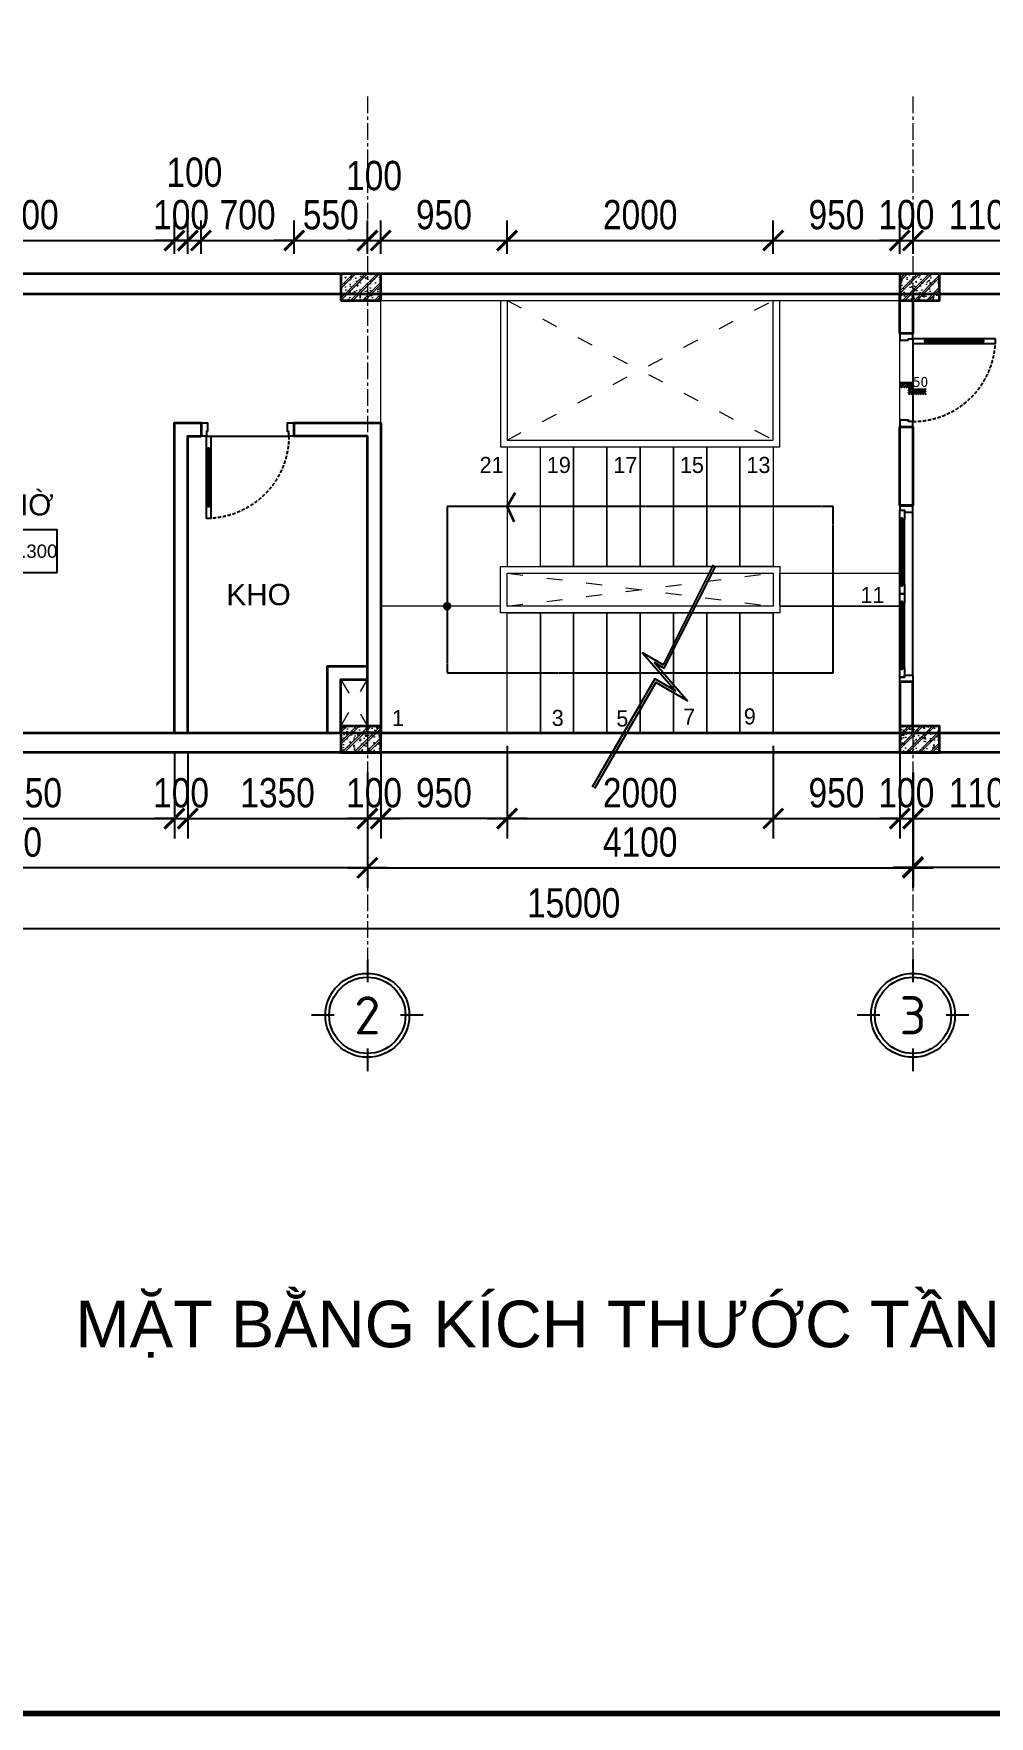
# Model space of a CAD drawing. Header units: inches. Extents: x 236662 to 497023, y -248575 to 81795.
# Drawn here: x 330404 to 337586, y -52909 to -40259 of the extents above; entities that cross this region are included whole.
import ezdxf
from ezdxf.enums import TextEntityAlignment as Align

# ---------------------------------------------------------------- set-up
doc = ezdxf.new("R2010")
doc.units = ezdxf.units.IN
doc.header["$LTSCALE"] = 10
doc.header["$MEASUREMENT"] = 0
for name, pattern in [('ACAD_ISO03W100', [30, 12, -18]), ('CENTER', [2, 1.25, -0.25, 0.25, -0.25]), ('DASHED2', [0.375, 0.25, -0.125]), ('HIDDEN', [0.375, 0.25, -0.125])]:
    doc.linetypes.add(name, pattern=pattern)
for name, color, linetype in [('01. HP_TEXT', 9, 'Continuous'), ('04. HP_CUA', 153, 'Continuous'), ('07. HP_KY HIEU', 43, 'Continuous'), ('07. HP_KY HIEU @ 1', 43, 'Continuous'), ('08. HP_DIM', 118, 'Continuous'), ('TEXT', 2, 'Continuous')]:
    doc.layers.add(name, color=color, linetype=linetype)
for name, color, linetype, lineweight in [('02. HP_BE TONG', 1, 'Continuous', 35), ('03. HP_TUONG', 2, 'Continuous', 35), ('05. HP_TRUC', 251, 'CENTER', 5), ('06. HP_THAY 1', 134, 'Continuous', 15), ('06. HP_THAY 2', 147, 'Continuous', 13), ('09_HP_HATCH', 8, 'Continuous', 5), ('14. HP_OPENING', 250, 'ACAD_ISO03W100', 5), ('GHICHU', 7, 'Continuous', 9), ('N KHUAT', 8, 'Continuous', 5)]:
    doc.layers.add(name, color=color, linetype=linetype, lineweight=lineweight)
doc.styles.add('AVO', font='VAVOB.TTF')
doc.styles.add('BAOANNOTE', font='arial.ttf', dxfattribs={"width": 0.8})
doc.styles.add('ISOCP50', font='isocpeur.ttf')
doc.styles.get("Standard").update_dxf_attribs({"font": 'arial.ttf'})
doc.styles.add('Tahoma', font='tahoma.ttf')
doc.styles.add('TEXT (none)', font='arial.ttf')
doc.styles.add('text2', font='VHELVCN.TTF')
doc.dimstyles.new('AL-100', dxfattribs={"dimtxt": 220, "dimasz": 150, "dimexe": 150, "dimexo": 150, "dimgap": 80, "dimtad": 1, "dimdec": 0, "dimzin": 9, "dimtxsty": 'text2', "dimblk": 'ARCHTICK', "dimcen": 1, "dimdle": 150, "dimclrd": 256, "dimclre": 256, "dimclrt": 7, "dimadec": 0, "dimazin": 0, "dimtfac": 1, "dimtdec": 0, "dimtix": 1, "dimtmove": 2, "dimatfit": 3, "dimldrblk": 'ARCHTICK', "dimfxl": 1, "dimtolj": 1, "dimtzin": 0, "dimlwd": -1, "dimlwe": -1, "dimarcsym": 0})

# ---------------------------------------------------------------- blocks, each defined once
blk = doc.blocks.new('_ArchTick')
at = {"color": 0, "linetype": 'ByBlock', "const_width": 0.15}
blk.add_lwpolyline([(-0.5, -0.5), (0.5, 0.5)], dxfattribs=at)
blk = doc.blocks.new('*D947')
at = {"layer": '08. HP_DIM', "transparency": 16777216}
for p, q in [((337012, -45814), (337012, -46674)), ((342462, -45814), (342462, -46674)), ((336862, -46524), (342612, -46524))]:
    blk.add_line(p, q, dxfattribs=at)
at = {"layer": 'Defpoints', "color": 0, "transparency": 16777216}
for p in [(337012, -45664), (342462, -45664), (342462, -46524)]:
    blk.add_point(p, dxfattribs=at)
at = {"layer": '08. HP_DIM', "transparency": 16777216, "xscale": 150, "yscale": 150, "zscale": 150, "rotation": 180}
blk.add_blockref('_ArchTick', (337012, -46524), dxfattribs=at)
at = {"layer": '08. HP_DIM', "transparency": 16777216, "xscale": 150, "yscale": 150, "zscale": 150}
blk.add_blockref('_ArchTick', (342462, -46524), dxfattribs=at)
at = {"layer": '08. HP_DIM', "color": 7, "transparency": 16777216, "insert": (339737, -46332), "char_height": 220, "attachment_point": 5, "style": 'text2'}
blk.add_mtext('\\A1;5450', dxfattribs=at)
blk = doc.blocks.new('*D949')
at = {"layer": '08. HP_DIM', "transparency": 16777216}
for p, q in [((327462, -45814), (327462, -47137)), ((342462, -45814), (342462, -47137)), ((327312, -46987), (342612, -46987))]:
    blk.add_line(p, q, dxfattribs=at)
at = {"layer": 'Defpoints', "color": 0, "transparency": 16777216}
for p in [(327462, -45664), (342462, -45664), (342462, -46987)]:
    blk.add_point(p, dxfattribs=at)
at = {"layer": '08. HP_DIM', "transparency": 16777216, "xscale": 150, "yscale": 150, "zscale": 150, "rotation": 180}
blk.add_blockref('_ArchTick', (327462, -46987), dxfattribs=at)
at = {"layer": '08. HP_DIM', "transparency": 16777216, "xscale": 150, "yscale": 150, "zscale": 150}
blk.add_blockref('_ArchTick', (342462, -46987), dxfattribs=at)
at = {"layer": '08. HP_DIM', "color": 7, "transparency": 16777216, "insert": (334462, -46795), "char_height": 220, "attachment_point": 5, "style": 'text2'}
blk.add_mtext('\\A1;15000', dxfattribs=at)
blk = doc.blocks.new('*D953')
at = {"layer": '08. HP_DIM', "transparency": 16777216}
for p, q in [((329212, -45664), (329212, -46310)), ((331462, -45664), (331462, -46310)), ((329062, -46160), (331612, -46160))]:
    blk.add_line(p, q, dxfattribs=at)
at = {"layer": 'Defpoints', "color": 0, "transparency": 16777216}
for p in [(329212, -45514), (331462, -45514), (331462, -46160)]:
    blk.add_point(p, dxfattribs=at)
at = {"layer": '08. HP_DIM', "transparency": 16777216, "xscale": 150, "yscale": 150, "zscale": 150, "rotation": 180}
blk.add_blockref('_ArchTick', (329212, -46160), dxfattribs=at)
at = {"layer": '08. HP_DIM', "transparency": 16777216, "xscale": 150, "yscale": 150, "zscale": 150}
blk.add_blockref('_ArchTick', (331462, -46160), dxfattribs=at)
at = {"layer": '08. HP_DIM', "color": 7, "transparency": 16777216, "insert": (330337, -45967), "char_height": 220, "attachment_point": 5, "style": 'text2'}
blk.add_mtext('\\A1;2250', dxfattribs=at)
blk = doc.blocks.new('*D954')
at = {"layer": '08. HP_DIM', "transparency": 16777216}
for p, q in [((331562, -45664), (331562, -46310)), ((332912, -45814), (332912, -46310)), ((331412, -46160), (333062, -46160))]:
    blk.add_line(p, q, dxfattribs=at)
at = {"layer": 'Defpoints', "color": 0, "transparency": 16777216}
for p in [(331562, -45514), (332912, -45664), (332912, -46160)]:
    blk.add_point(p, dxfattribs=at)
at = {"layer": '08. HP_DIM', "transparency": 16777216, "xscale": 150, "yscale": 150, "zscale": 150, "rotation": 180}
blk.add_blockref('_ArchTick', (331562, -46160), dxfattribs=at)
at = {"layer": '08. HP_DIM', "transparency": 16777216, "xscale": 150, "yscale": 150, "zscale": 150}
blk.add_blockref('_ArchTick', (332912, -46160), dxfattribs=at)
at = {"layer": '08. HP_DIM', "color": 7, "transparency": 16777216, "insert": (332237, -45967), "char_height": 220, "attachment_point": 5, "style": 'text2'}
blk.add_mtext('\\A1;1350', dxfattribs=at)
blk = doc.blocks.new('*D955')
at = {"layer": '08. HP_DIM', "transparency": 16777216}
for p, q in [((332912, -45814), (332912, -46310)), ((333012, -45814), (333012, -46310)), ((332912, -46160), (332762, -46160)), ((332912, -46160), (333012, -46160)), ((333012, -46160), (333162, -46160))]:
    blk.add_line(p, q, dxfattribs=at)
at = {"layer": 'Defpoints', "color": 0, "transparency": 16777216}
for p in [(332912, -45664), (333012, -45664), (333012, -46160)]:
    blk.add_point(p, dxfattribs=at)
at = {"layer": '08. HP_DIM', "transparency": 16777216, "xscale": 150, "yscale": 150, "zscale": 150}
blk.add_blockref('_ArchTick', (332912, -46160), dxfattribs=at)
at = {"layer": '08. HP_DIM', "transparency": 16777216, "xscale": 150, "yscale": 150, "zscale": 150, "rotation": 180}
blk.add_blockref('_ArchTick', (333012, -46160), dxfattribs=at)
at = {"layer": '08. HP_DIM', "color": 7, "transparency": 16777216, "insert": (332962, -45967), "char_height": 220, "attachment_point": 5, "style": 'text2'}
blk.add_mtext('\\A1;100', dxfattribs=at)
blk = doc.blocks.new('*D956')
at = {"layer": '08. HP_DIM', "transparency": 16777216}
for p, q in [((338112, -45664), (338112, -46310)), ((337012, -45814), (337012, -46310)), ((336862, -46160), (338262, -46160))]:
    blk.add_line(p, q, dxfattribs=at)
at = {"layer": 'Defpoints', "color": 0, "transparency": 16777216}
for p in [(338112, -45514), (337012, -45664), (338112, -46160)]:
    blk.add_point(p, dxfattribs=at)
at = {"layer": '08. HP_DIM', "transparency": 16777216, "xscale": 150, "yscale": 150, "zscale": 150, "rotation": 180}
blk.add_blockref('_ArchTick', (337012, -46160), dxfattribs=at)
at = {"layer": '08. HP_DIM', "transparency": 16777216, "xscale": 150, "yscale": 150, "zscale": 150}
blk.add_blockref('_ArchTick', (338112, -46160), dxfattribs=at)
at = {"layer": '08. HP_DIM', "color": 7, "transparency": 16777216, "insert": (337562, -45967), "char_height": 220, "attachment_point": 5, "style": 'text2'}
blk.add_mtext('\\A1;1100', dxfattribs=at)
blk = doc.blocks.new('grid test1')
at = {"ltscale": 20}
for p, q in [((0, 440), (0, 260)), ((-260, 0), (-440, 0)), ((440, 0), (260, 0)), ((0, -260), (0, -440))]:
    blk.add_line(p, q, dxfattribs=at)
at = {"color": 251, "ltscale": 20, "true_color": 0x636466}
for radius in [330, 300]:
    blk.add_circle((0, 0), radius, dxfattribs=at)
at = {"layer": '01. HP_TEXT', "color": 2, "ltscale": 20, "true_color": 0xf1eb1f, "style": 'ISOCP50'}
blk.add_attdef('GRID', text='', height=300, dxfattribs=at).set_placement((-37, 0), align=Align.MIDDLE_CENTER)
blk = doc.blocks.new('zcsadsdasd3')
at = {"layer": '05. HP_TRUC', "ltscale": 10}
for p, q in [((-9550, 4933), (-9550, -1554)), ((-5450, 4933), (-5450, -1554)), ((-15930, 3600), (1239, 3600)), ((-15930, 0), (1239, 0))]:
    blk.add_line(p, q, dxfattribs=at)
at = {"layer": '07. HP_KY HIEU @ 1', "ltscale": 20}
ref = blk.add_blockref('grid test1', (-9550, -1975), dxfattribs=dict(at, xscale=0.9555000001564621, yscale=0.9555000001564621, zscale=0.9555000001564621))
ref.add_attrib('GRID', '2', dxfattribs={"layer": 'TEXT', "ltscale": 20, "height": 287, "style": 'ISOCP50'}).set_placement((-9550, -1975), align=Align.MIDDLE_CENTER)
ref = blk.add_blockref('grid test1', (-5450, -1975), dxfattribs=dict(at, xscale=0.9555000001564621, yscale=0.9555000001564621, zscale=0.9555000001564621))
ref.add_attrib('GRID', '3', dxfattribs={"layer": 'TEXT', "ltscale": 20, "height": 287, "style": 'ISOCP50'}).set_placement((-5450, -1975), align=Align.MIDDLE_CENTER)
blk = doc.blocks.new('*D959')
at = {"layer": '08. HP_DIM', "transparency": 16777216}
for p, q in [((333962, -45614), (333962, -46310)), ((335962, -45614), (335962, -46310)), ((333812, -46160), (336112, -46160))]:
    blk.add_line(p, q, dxfattribs=at)
at = {"layer": 'Defpoints', "color": 0, "transparency": 16777216}
for p in [(333962, -45464), (335962, -45464), (335962, -46160)]:
    blk.add_point(p, dxfattribs=at)
at = {"layer": '08. HP_DIM', "transparency": 16777216, "xscale": 150, "yscale": 150, "zscale": 150, "rotation": 180}
blk.add_blockref('_ArchTick', (333962, -46160), dxfattribs=at)
at = {"layer": '08. HP_DIM', "transparency": 16777216, "xscale": 150, "yscale": 150, "zscale": 150}
blk.add_blockref('_ArchTick', (335962, -46160), dxfattribs=at)
at = {"layer": '08. HP_DIM', "color": 7, "transparency": 16777216, "insert": (334962, -45967), "char_height": 220, "attachment_point": 5, "style": 'text2'}
blk.add_mtext('\\A1;2000', dxfattribs=at)
blk = doc.blocks.new('*D960')
at = {"layer": '08. HP_DIM', "transparency": 16777216}
for p, q in [((336912, -45814), (336912, -46310)), ((337012, -45814), (337012, -46310)), ((336912, -46160), (336762, -46160)), ((336912, -46160), (337012, -46160)), ((337012, -46160), (337162, -46160))]:
    blk.add_line(p, q, dxfattribs=at)
at = {"layer": 'Defpoints', "color": 0, "transparency": 16777216}
for p in [(336912, -45664), (337012, -45664), (337012, -46160)]:
    blk.add_point(p, dxfattribs=at)
at = {"layer": '08. HP_DIM', "transparency": 16777216, "xscale": 150, "yscale": 150, "zscale": 150}
blk.add_blockref('_ArchTick', (336912, -46160), dxfattribs=at)
at = {"layer": '08. HP_DIM', "transparency": 16777216, "xscale": 150, "yscale": 150, "zscale": 150, "rotation": 180}
blk.add_blockref('_ArchTick', (337012, -46160), dxfattribs=at)
at = {"layer": '08. HP_DIM', "color": 7, "transparency": 16777216, "insert": (336962, -45967), "char_height": 220, "attachment_point": 5, "style": 'text2'}
blk.add_mtext('\\A1;100', dxfattribs=at)
blk = doc.blocks.new('KHUNG TEN A-3')
at = {"layer": '02. HP_BE TONG', "color": 1, "const_width": 0.5}
blk.add_lwpolyline([(15, 5), (415, 5), (415, 292), (15, 292)], close=True, dxfattribs=at)
blk = doc.blocks.new('*D902')
at = {"layer": '08. HP_DIM', "transparency": 16777216}
for p, q in [((333012, -45614), (333012, -46310)), ((333962, -45614), (333962, -46310)), ((334112, -46160), (332862, -46160))]:
    blk.add_line(p, q, dxfattribs=at)
at = {"layer": 'Defpoints', "color": 0, "transparency": 16777216}
for p in [(333012, -45464), (333962, -45464), (333012, -46160)]:
    blk.add_point(p, dxfattribs=at)
at = {"layer": '08. HP_DIM', "transparency": 16777216, "xscale": 150, "yscale": 150, "zscale": 150, "rotation": 180}
blk.add_blockref('_ArchTick', (333012, -46160), dxfattribs=at)
at = {"layer": '08. HP_DIM', "transparency": 16777216, "xscale": 150, "yscale": 150, "zscale": 150}
blk.add_blockref('_ArchTick', (333962, -46160), dxfattribs=at)
at = {"layer": '08. HP_DIM', "color": 7, "transparency": 16777216, "insert": (333487, -45967), "char_height": 220, "attachment_point": 5, "style": 'text2'}
blk.add_mtext('\\A1;950', dxfattribs=at)
blk = doc.blocks.new('*D903')
at = {"layer": '08. HP_DIM', "transparency": 16777216}
for p, q in [((335962, -45614), (335962, -46310)), ((336912, -45639), (336912, -46310)), ((335812, -46160), (337062, -46160))]:
    blk.add_line(p, q, dxfattribs=at)
at = {"layer": 'Defpoints', "color": 0, "transparency": 16777216}
for p in [(335962, -45464), (336912, -45489), (336912, -46160)]:
    blk.add_point(p, dxfattribs=at)
at = {"layer": '08. HP_DIM', "transparency": 16777216, "xscale": 150, "yscale": 150, "zscale": 150, "rotation": 180}
blk.add_blockref('_ArchTick', (335962, -46160), dxfattribs=at)
at = {"layer": '08. HP_DIM', "transparency": 16777216, "xscale": 150, "yscale": 150, "zscale": 150}
blk.add_blockref('_ArchTick', (336912, -46160), dxfattribs=at)
at = {"layer": '08. HP_DIM', "color": 7, "transparency": 16777216, "insert": (336437, -45967), "char_height": 220, "attachment_point": 5, "style": 'text2'}
blk.add_mtext('\\A1;950', dxfattribs=at)
blk = doc.blocks.new('Level mark - Plan 2')
blk.add_lwpolyline([(12.53, 0.4), (12.53, 3.6), (4.64, 3.6), (4.64, 0.4)], close=True)
at = {"style": 'BAOANNOTE', "flags": 8}
blk.add_attdef('FL%%P0.000', text='', height=2, dxfattribs=at).set_placement((9, 2), align=Align.MIDDLE_CENTER)
blk = doc.blocks.new('*D1331')
at = {"layer": '08. HP_DIM', "transparency": 16777216}
for p, q in [((-9550, -3750), (-9550, -4616)), ((-5450, -3750), (-5450, -4616)), ((-9700, -4466), (-5300, -4466))]:
    blk.add_line(p, q, dxfattribs=at)
at = {"layer": 'Defpoints', "color": 0, "transparency": 16777216}
for p in [(-9550, -3600), (-5450, -3600), (-5450, -4466)]:
    blk.add_point(p, dxfattribs=at)
at = {"layer": '08. HP_DIM', "transparency": 16777216, "xscale": 150, "yscale": 150, "zscale": 150, "rotation": 180}
blk.add_blockref('_ArchTick', (-9550, -4466), dxfattribs=at)
at = {"layer": '08. HP_DIM', "transparency": 16777216, "xscale": 150, "yscale": 150, "zscale": 150}
blk.add_blockref('_ArchTick', (-5450, -4466), dxfattribs=at)
at = {"layer": '08. HP_DIM', "color": 7, "transparency": 16777216, "insert": (-7500, -4274), "char_height": 220, "attachment_point": 5, "style": 'text2'}
blk.add_mtext('\\A1;4100', dxfattribs=at)
blk = doc.blocks.new('*D1332')
at = {"layer": '08. HP_DIM', "transparency": 16777216}
for p, q in [((-5450, -3750), (-5450, -4610)), ((0, -3750), (0, -4610)), ((-5600, -4460), (150, -4460))]:
    blk.add_line(p, q, dxfattribs=at)
at = {"layer": 'Defpoints', "color": 0, "transparency": 16777216}
for p in [(-5450, -3600), (0, -3600), (0, -4460)]:
    blk.add_point(p, dxfattribs=at)
at = {"layer": '08. HP_DIM', "transparency": 16777216, "xscale": 150, "yscale": 150, "zscale": 150, "rotation": 180}
blk.add_blockref('_ArchTick', (-5450, -4460), dxfattribs=at)
at = {"layer": '08. HP_DIM', "transparency": 16777216, "xscale": 150, "yscale": 150, "zscale": 150}
blk.add_blockref('_ArchTick', (0, -4460), dxfattribs=at)
at = {"layer": '08. HP_DIM', "color": 7, "transparency": 16777216, "insert": (-2725, -4268), "char_height": 220, "attachment_point": 5, "style": 'text2'}
blk.add_mtext('\\A1;5450', dxfattribs=at)
blk = doc.blocks.new('*D1333')
at = {"layer": '08. HP_DIM', "transparency": 16777216}
for p, q in [((-15000, -3750), (-15000, -5073)), ((0, -3750), (0, -5073)), ((-15150, -4923), (150, -4923))]:
    blk.add_line(p, q, dxfattribs=at)
at = {"layer": 'Defpoints', "color": 0, "transparency": 16777216}
for p in [(-15000, -3600), (0, -3600), (0, -4923)]:
    blk.add_point(p, dxfattribs=at)
at = {"layer": '08. HP_DIM', "transparency": 16777216, "xscale": 150, "yscale": 150, "zscale": 150, "rotation": 180}
blk.add_blockref('_ArchTick', (-15000, -4923), dxfattribs=at)
at = {"layer": '08. HP_DIM', "transparency": 16777216, "xscale": 150, "yscale": 150, "zscale": 150}
blk.add_blockref('_ArchTick', (0, -4923), dxfattribs=at)
at = {"layer": '08. HP_DIM', "color": 7, "transparency": 16777216, "insert": (-8000, -4731), "char_height": 220, "attachment_point": 5, "style": 'text2'}
blk.add_mtext('\\A1;15000', dxfattribs=at)
blk = doc.blocks.new('*D1334')
at = {"layer": '08. HP_DIM', "transparency": 16777216}
for p, q in [((-15000, -3750), (-15000, -4616)), ((-9550, -3750), (-9550, -4616)), ((-9400, -4466), (-15150, -4466))]:
    blk.add_line(p, q, dxfattribs=at)
at = {"layer": 'Defpoints', "color": 0, "transparency": 16777216}
for p in [(-15000, -3600), (-9550, -3600), (-15000, -4466)]:
    blk.add_point(p, dxfattribs=at)
at = {"layer": '08. HP_DIM', "transparency": 16777216, "xscale": 150, "yscale": 150, "zscale": 150, "rotation": 180}
blk.add_blockref('_ArchTick', (-15000, -4466), dxfattribs=at)
at = {"layer": '08. HP_DIM', "transparency": 16777216, "xscale": 150, "yscale": 150, "zscale": 150}
blk.add_blockref('_ArchTick', (-9550, -4466), dxfattribs=at)
at = {"layer": '08. HP_DIM', "color": 7, "transparency": 16777216, "insert": (-12275, -4274), "char_height": 220, "attachment_point": 5, "style": 'text2'}
blk.add_mtext('\\A1;5450', dxfattribs=at)
blk = doc.blocks.new('COT')
at = {"layer": '09_HP_HATCH'}
h = blk.add_hatch(dxfattribs=at)
h.set_pattern_fill('CHAU-01', color=256, scale=15, pattern_type=2)
h.set_pattern_definition([(50, (-55276.965, -37444.2), (107.58903, -9.41282), [11.25, -123.75]), (355, (-55276.97, -37444.2), (-20.8127, 112.82882), [9, -99]), (100.4514, (-55268, -37444.99), (86.7764, 103.41593), [9.56103, -105.17132]), (46.1842, (-55276.97, -37414.2), (160.08616, -24.82785), [16.875, -185.625]), (96.6356, (-55263.62, -37416.27), (140.1994, 146.11768), [14.34154, -157.75695]), (351.1842, (-55276.97, -37414.2), (140.1993, 146.1178), [13.5, -148.5]), (21, (-55261.965, -37421.7), (89.53606, -60.39283), [11.25, -123.75]), (326, (-55261.97, -37421.7), (36.4973, 108.7725), [9, -99]), (71.4514, (-55254.5, -37426.73), (126.0334, 48.37957), [9.56103, -105.17132]), (37.5, (-55276.965, -37444.2), (1.823978, 49.934078), [0, -97.8, 0, -100.5, 0, -99.375]), (7.5, (-55276.965, -37444.2), (39.46043, 59.161757), [0, -57.3, 0, -95.55, 0, -37.875]), (327.5, (-55310.415, -37444.2), (80.073365, -3.38323), [0, -37.5, 0, -117, 0, -155.25]), (317.5, (-55325.415, -37444.2), (87.477925, 15.01575), [0, -48.75, 0, -77.7, 0, -110.25]), (45, (-55276.965, -37444.2), (-45.07806, 45.07806), []), (45, (-55276.965, -37425.827), (-45.07806, 45.07806), [])])
h.paths.add_polyline_path([(0, -200), (300, -200), (300, 0), (0, 0)])
at = {"layer": '02. HP_BE TONG'}
blk.add_lwpolyline([(0, -200), (300, -200), (300, 0), (0, 0)], close=True, dxfattribs=at)
blk = doc.blocks.new('ádasdwdczxzc')
at = {"layer": '03. HP_TUONG'}
for p in [(-9750, 3600), (-5550, 3600), (-9750, 200), (-5550, 200)]:
    blk.add_blockref('COT', p, dxfattribs=at)
blk = doc.blocks.new('Step Symbol - Metric')
h = blk.add_hatch()
h.set_pattern_fill('_USER', color=0, angle=45, style=0, pattern_type=0)
h.set_pattern_definition([(45, (0, 4), (-0.70711, 0.70711), [])])
h.paths.add_polyline_path([(8, 0), (8, -3), (-3, -3), (-3, 1), (-8, 1), (-8, 4), (0, 4), (0, 0)])
at = {"color": 0}
blk.add_lwpolyline([(8, 0), (0, 0), (0, 4), (-8, 4)], dxfattribs=at)
blk.add_attdef('Step', (2, 2), '', height=3, dxfattribs=at)
blk = doc.blocks.new('*U1315')
for p, q in [((50, 0), (1275, 0)), ((105, 100), (592.5, 100)), ((105, 65), (592.5, 65)), ((732.5, 100), (1220, 100)), ((732.5, 65), (1220, 65))]:
    blk.add_line(p, q)
for points in [[(50, 65), (50, 0), (0, 0), (0, 100), (35, 100), (35, 65)], [(95, 78.5), (105, 78.5), (105, 65), (35, 65), (35, 100), (105, 100), (105, 86.5), (95, 86.5)], [(662.5, 65), (592.5, 65), (592.5, 78.5), (602.5, 78.5), (602.5, 86.5), (592.5, 86.5), (592.5, 100), (662.5, 100)], [(722.5, 78.5), (732.5, 78.5), (732.5, 65), (662.5, 65), (662.5, 100), (732.5, 100), (732.5, 86.5), (722.5, 86.5)], [(1290, 65), (1220, 65), (1220, 78.5), (1230, 78.5), (1230, 86.5), (1220, 86.5), (1220, 100), (1290, 100)], [(1275, 65), (1275, 0), (1325, 0), (1325, 100), (1290, 100), (1290, 65)]]:
    blk.add_lwpolyline(points, close=True)
at = {"color": 8}
for points in [[(95, 86.5), (95, 78.5), (602.5, 78.5), (602.5, 86.5)], [(722.5, 86.5), (722.5, 78.5), (1230, 78.5), (1230, 86.5)]]:
    blk.add_lwpolyline(points, close=True, dxfattribs=at)
blk = doc.blocks.new('*U33')
at = {"ltscale": 100}
for p, q in [((40, 620), (40, 200)), ((75, 200), (75, 620))]:
    blk.add_line(p, q, dxfattribs=at)
at = {"color": 8, "ltscale": 100}
blk.add_line((40, 100), (660, 100), dxfattribs=at)
at = {"ltscale": 100}
for points in [[(40, 720), (40, 620), (52, 620), (52, 630), (62, 630), (62, 620), (75, 620), (75, 720)], [(62, 200), (62, 190), (52, 190), (52, 200), (40, 200), (40, 100), (75, 100), (75, 200)], [(50, 65), (40, 65), (40, 100), (0, 100), (0, 0), (50, 0)], [(700, 100), (660, 100), (660, 65), (650, 65), (650, 0), (700, 0)]]:
    blk.add_lwpolyline(points, close=True, dxfattribs=at)
at = {"color": 8, "ltscale": 100}
blk.add_lwpolyline([(62, 630), (52, 630), (52, 190), (62, 190)], close=True, dxfattribs=at)
at = {"color": 8, "linetype": 'HIDDEN', "ltscale": 10}
blk.add_arc((40, 100), 620, 360, 90, dxfattribs=at)
blk = doc.blocks.new('*U163')
at = {"ltscale": 100}
for p, q in [((40, 620), (40, 200)), ((75, 200), (75, 620))]:
    blk.add_line(p, q, dxfattribs=at)
at = {"color": 8, "ltscale": 100}
blk.add_line((40, 100), (660, 100), dxfattribs=at)
at = {"ltscale": 100}
for points in [[(40, 720), (40, 620), (52, 620), (52, 630), (62, 630), (62, 620), (75, 620), (75, 720)], [(62, 200), (62, 190), (52, 190), (52, 200), (40, 200), (40, 100), (75, 100), (75, 200)], [(50, 65), (40, 65), (40, 100), (0, 100), (0, 0), (50, 0)], [(700, 100), (660, 100), (660, 65), (650, 65), (650, 0), (700, 0)]]:
    blk.add_lwpolyline(points, close=True, dxfattribs=at)
at = {"color": 8, "ltscale": 100}
blk.add_lwpolyline([(62, 630), (52, 630), (52, 190), (62, 190)], close=True, dxfattribs=at)
at = {"color": 8, "linetype": 'HIDDEN', "ltscale": 10}
blk.add_arc((40, 100), 620, 360, 90, dxfattribs=at)
blk = doc.blocks.new('CUA TANG 4')
at = {"layer": '04. HP_CUA', "rotation": 270}
blk.add_blockref('*U163', (9450, -450), dxfattribs=at)
at = {"layer": '04. HP_CUA', "xscale": -1, "rotation": 180}
blk.add_blockref('*U33', (4200, -1120), dxfattribs=at)
blk = doc.blocks.new('*D1101')
at = {"layer": '08. HP_DIM', "transparency": 16777216}
for p, q in [((329162, -41914), (329162, -41664)), ((331462, -41914), (331462, -41664)), ((329012, -41814), (331612, -41814))]:
    blk.add_line(p, q, dxfattribs=at)
at = {"layer": 'Defpoints', "color": 0, "transparency": 16777216}
for p in [(331462, -41814), (329162, -42064, -319), (331462, -42064, -319)]:
    blk.add_point(p, dxfattribs=at)
at = {"layer": '08. HP_DIM', "transparency": 16777216, "xscale": 150, "yscale": 150, "zscale": 150, "rotation": 180}
blk.add_blockref('_ArchTick', (329162, -41814), dxfattribs=at)
at = {"layer": '08. HP_DIM', "transparency": 16777216, "xscale": 150, "yscale": 150, "zscale": 150}
blk.add_blockref('_ArchTick', (331462, -41814), dxfattribs=at)
at = {"layer": '08. HP_DIM', "color": 7, "transparency": 16777216, "insert": (330312, -41621), "char_height": 220, "attachment_point": 5, "style": 'text2'}
blk.add_mtext('\\A1;2300', dxfattribs=at)
blk = doc.blocks.new('*D1102')
at = {"layer": '08. HP_DIM', "transparency": 16777216}
for p, q in [((331462, -41914), (331462, -41664)), ((331562, -41914), (331562, -41664)), ((331462, -41814), (331312, -41814)), ((331462, -41814), (331562, -41814)), ((331562, -41814), (331712, -41814))]:
    blk.add_line(p, q, dxfattribs=at)
at = {"layer": 'Defpoints', "color": 0, "transparency": 16777216}
for p in [(331562, -41814), (331462, -42064, -319), (331562, -42064, -319)]:
    blk.add_point(p, dxfattribs=at)
at = {"layer": '08. HP_DIM', "transparency": 16777216, "xscale": 150, "yscale": 150, "zscale": 150}
blk.add_blockref('_ArchTick', (331462, -41814), dxfattribs=at)
at = {"layer": '08. HP_DIM', "transparency": 16777216, "xscale": 150, "yscale": 150, "zscale": 150, "rotation": 180}
blk.add_blockref('_ArchTick', (331562, -41814), dxfattribs=at)
at = {"layer": '08. HP_DIM', "color": 7, "transparency": 16777216, "insert": (331512, -41621), "char_height": 220, "attachment_point": 5, "style": 'text2'}
blk.add_mtext('\\A1;100', dxfattribs=at)
blk = doc.blocks.new('*D1103')
at = {"layer": '08. HP_DIM', "transparency": 16777216}
for p, q in [((331562, -41914), (331562, -41664)), ((331662, -41914), (331662, -41664)), ((331562, -41814), (331412, -41814)), ((331562, -41814), (331662, -41814)), ((331662, -41814), (331812, -41814))]:
    blk.add_line(p, q, dxfattribs=at)
at = {"layer": 'Defpoints', "color": 0, "transparency": 16777216}
for p in [(331662, -41814), (331562, -42064, -319), (331662, -42064, -319)]:
    blk.add_point(p, dxfattribs=at)
at = {"layer": '08. HP_DIM', "transparency": 16777216, "xscale": 150, "yscale": 150, "zscale": 150}
blk.add_blockref('_ArchTick', (331562, -41814), dxfattribs=at)
at = {"layer": '08. HP_DIM', "transparency": 16777216, "xscale": 150, "yscale": 150, "zscale": 150, "rotation": 180}
blk.add_blockref('_ArchTick', (331662, -41814), dxfattribs=at)
at = {"layer": '08. HP_DIM', "color": 7, "transparency": 16777216, "insert": (331612, -41302), "char_height": 220, "attachment_point": 5, "style": 'text2'}
blk.add_mtext('\\A1;100', dxfattribs=at)
blk = doc.blocks.new('*D1104')
at = {"layer": '08. HP_DIM', "transparency": 16777216}
for p, q in [((331662, -41914), (331662, -41664)), ((332362, -41914), (332362, -41664)), ((331512, -41814), (332512, -41814))]:
    blk.add_line(p, q, dxfattribs=at)
at = {"layer": 'Defpoints', "color": 0, "transparency": 16777216}
for p in [(332362, -41814), (331662, -42064, -319), (332362, -42064, -319)]:
    blk.add_point(p, dxfattribs=at)
at = {"layer": '08. HP_DIM', "transparency": 16777216, "xscale": 150, "yscale": 150, "zscale": 150, "rotation": 180}
blk.add_blockref('_ArchTick', (331662, -41814), dxfattribs=at)
at = {"layer": '08. HP_DIM', "transparency": 16777216, "xscale": 150, "yscale": 150, "zscale": 150}
blk.add_blockref('_ArchTick', (332362, -41814), dxfattribs=at)
at = {"layer": '08. HP_DIM', "color": 7, "transparency": 16777216, "insert": (332012, -41621), "char_height": 220, "attachment_point": 5, "style": 'text2'}
blk.add_mtext('\\A1;700', dxfattribs=at)
blk = doc.blocks.new('*D1105')
at = {"layer": '08. HP_DIM', "transparency": 16777216}
for p, q in [((332362, -41914), (332362, -41664)), ((332912, -41914), (332912, -41664)), ((332362, -41814), (332212, -41814)), ((332362, -41814), (332912, -41814)), ((332912, -41814), (333062, -41814))]:
    blk.add_line(p, q, dxfattribs=at)
at = {"layer": 'Defpoints', "color": 0, "transparency": 16777216}
for p in [(332912, -41814), (332362, -42064, -319), (332912, -42064, -319)]:
    blk.add_point(p, dxfattribs=at)
at = {"layer": '08. HP_DIM', "transparency": 16777216, "xscale": 150, "yscale": 150, "zscale": 150}
blk.add_blockref('_ArchTick', (332362, -41814), dxfattribs=at)
at = {"layer": '08. HP_DIM', "transparency": 16777216, "xscale": 150, "yscale": 150, "zscale": 150, "rotation": 180}
blk.add_blockref('_ArchTick', (332912, -41814), dxfattribs=at)
at = {"layer": '08. HP_DIM', "color": 7, "transparency": 16777216, "insert": (332637, -41621), "char_height": 220, "attachment_point": 5, "style": 'text2'}
blk.add_mtext('\\A1;550', dxfattribs=at)
blk = doc.blocks.new('*D1106')
at = {"layer": '08. HP_DIM', "transparency": 16777216}
for p, q in [((332912, -41914), (332912, -41664)), ((333012, -41914), (333012, -41664)), ((332912, -41814), (332762, -41814)), ((332912, -41814), (333012, -41814)), ((333012, -41814), (333162, -41814))]:
    blk.add_line(p, q, dxfattribs=at)
at = {"layer": 'Defpoints', "color": 0, "transparency": 16777216}
for p in [(333012, -41814), (332912, -42064, -319), (333012, -42064, -319)]:
    blk.add_point(p, dxfattribs=at)
at = {"layer": '08. HP_DIM', "transparency": 16777216, "xscale": 150, "yscale": 150, "zscale": 150}
blk.add_blockref('_ArchTick', (332912, -41814), dxfattribs=at)
at = {"layer": '08. HP_DIM', "transparency": 16777216, "xscale": 150, "yscale": 150, "zscale": 150, "rotation": 180}
blk.add_blockref('_ArchTick', (333012, -41814), dxfattribs=at)
at = {"layer": '08. HP_DIM', "color": 7, "transparency": 16777216, "insert": (332962, -41327), "char_height": 220, "attachment_point": 5, "style": 'text2'}
blk.add_mtext('\\A1;100', dxfattribs=at)
blk = doc.blocks.new('*D1107')
at = {"layer": '08. HP_DIM', "transparency": 16777216}
for p, q in [((333012, -41914), (333012, -41664)), ((333962, -41914), (333962, -41664)), ((332862, -41814), (334112, -41814))]:
    blk.add_line(p, q, dxfattribs=at)
at = {"layer": 'Defpoints', "color": 0, "transparency": 16777216}
for p in [(333962, -41814), (333012, -42064, -319), (333962, -42064, -319)]:
    blk.add_point(p, dxfattribs=at)
at = {"layer": '08. HP_DIM', "transparency": 16777216, "xscale": 150, "yscale": 150, "zscale": 150, "rotation": 180}
blk.add_blockref('_ArchTick', (333012, -41814), dxfattribs=at)
at = {"layer": '08. HP_DIM', "transparency": 16777216, "xscale": 150, "yscale": 150, "zscale": 150}
blk.add_blockref('_ArchTick', (333962, -41814), dxfattribs=at)
at = {"layer": '08. HP_DIM', "color": 7, "transparency": 16777216, "insert": (333487, -41621), "char_height": 220, "attachment_point": 5, "style": 'text2'}
blk.add_mtext('\\A1;950', dxfattribs=at)
blk = doc.blocks.new('*D1108')
at = {"layer": '08. HP_DIM', "transparency": 16777216}
for p, q in [((333962, -41914), (333962, -41664)), ((335962, -41914), (335962, -41664)), ((333812, -41814), (336112, -41814))]:
    blk.add_line(p, q, dxfattribs=at)
at = {"layer": 'Defpoints', "color": 0, "transparency": 16777216}
for p in [(335962, -41814), (333962, -42064, -319), (335962, -42064, -319)]:
    blk.add_point(p, dxfattribs=at)
at = {"layer": '08. HP_DIM', "transparency": 16777216, "xscale": 150, "yscale": 150, "zscale": 150, "rotation": 180}
blk.add_blockref('_ArchTick', (333962, -41814), dxfattribs=at)
at = {"layer": '08. HP_DIM', "transparency": 16777216, "xscale": 150, "yscale": 150, "zscale": 150}
blk.add_blockref('_ArchTick', (335962, -41814), dxfattribs=at)
at = {"layer": '08. HP_DIM', "color": 7, "transparency": 16777216, "insert": (334962, -41621), "char_height": 220, "attachment_point": 5, "style": 'text2'}
blk.add_mtext('\\A1;2000', dxfattribs=at)
blk = doc.blocks.new('*D1109')
at = {"layer": '08. HP_DIM', "transparency": 16777216}
for p, q in [((335962, -41914), (335962, -41664)), ((336912, -41914), (336912, -41664)), ((335812, -41814), (337062, -41814))]:
    blk.add_line(p, q, dxfattribs=at)
at = {"layer": 'Defpoints', "color": 0, "transparency": 16777216}
for p in [(336912, -41814), (335962, -42064, -319), (336912, -42064, -319)]:
    blk.add_point(p, dxfattribs=at)
at = {"layer": '08. HP_DIM', "transparency": 16777216, "xscale": 150, "yscale": 150, "zscale": 150, "rotation": 180}
blk.add_blockref('_ArchTick', (335962, -41814), dxfattribs=at)
at = {"layer": '08. HP_DIM', "transparency": 16777216, "xscale": 150, "yscale": 150, "zscale": 150}
blk.add_blockref('_ArchTick', (336912, -41814), dxfattribs=at)
at = {"layer": '08. HP_DIM', "color": 7, "transparency": 16777216, "insert": (336437, -41621), "char_height": 220, "attachment_point": 5, "style": 'text2'}
blk.add_mtext('\\A1;950', dxfattribs=at)
blk = doc.blocks.new('*D1110')
at = {"layer": '08. HP_DIM', "transparency": 16777216}
for p, q in [((336912, -41914), (336912, -41664)), ((337012, -41914), (337012, -41664)), ((336912, -41814), (336762, -41814)), ((336912, -41814), (337012, -41814)), ((337012, -41814), (337162, -41814))]:
    blk.add_line(p, q, dxfattribs=at)
at = {"layer": 'Defpoints', "color": 0, "transparency": 16777216}
for p in [(337012, -41814), (336912, -42064, -319), (337012, -42064, -319)]:
    blk.add_point(p, dxfattribs=at)
at = {"layer": '08. HP_DIM', "transparency": 16777216, "xscale": 150, "yscale": 150, "zscale": 150}
blk.add_blockref('_ArchTick', (336912, -41814), dxfattribs=at)
at = {"layer": '08. HP_DIM', "transparency": 16777216, "xscale": 150, "yscale": 150, "zscale": 150, "rotation": 180}
blk.add_blockref('_ArchTick', (337012, -41814), dxfattribs=at)
at = {"layer": '08. HP_DIM', "color": 7, "transparency": 16777216, "insert": (336962, -41621), "char_height": 220, "attachment_point": 5, "style": 'text2'}
blk.add_mtext('\\A1;100', dxfattribs=at)
blk = doc.blocks.new('*D1111')
at = {"layer": '08. HP_DIM', "transparency": 16777216}
for p, q in [((337012, -41914), (337012, -41664)), ((338112, -41914), (338112, -41664)), ((336862, -41814), (338262, -41814))]:
    blk.add_line(p, q, dxfattribs=at)
at = {"layer": 'Defpoints', "color": 0, "transparency": 16777216}
for p in [(338112, -41814), (337012, -42064, -319), (338112, -42064, -319)]:
    blk.add_point(p, dxfattribs=at)
at = {"layer": '08. HP_DIM', "transparency": 16777216, "xscale": 150, "yscale": 150, "zscale": 150, "rotation": 180}
blk.add_blockref('_ArchTick', (337012, -41814), dxfattribs=at)
at = {"layer": '08. HP_DIM', "transparency": 16777216, "xscale": 150, "yscale": 150, "zscale": 150}
blk.add_blockref('_ArchTick', (338112, -41814), dxfattribs=at)
at = {"layer": '08. HP_DIM', "color": 7, "transparency": 16777216, "insert": (337562, -41621), "char_height": 220, "attachment_point": 5, "style": 'text2'}
blk.add_mtext('\\A1;1100', dxfattribs=at)
blk = doc.blocks.new('*D1123')
at = {"layer": '08. HP_DIM', "transparency": 16777216}
for p, q in [((331462, -45664), (331462, -46310)), ((331562, -45664), (331562, -46310)), ((331462, -46160), (331312, -46160)), ((331462, -46160), (331562, -46160)), ((331562, -46160), (331712, -46160))]:
    blk.add_line(p, q, dxfattribs=at)
at = {"layer": 'Defpoints', "color": 0, "transparency": 16777216}
for p in [(331462, -45514, -319), (331562, -45514, -319), (331562, -46160)]:
    blk.add_point(p, dxfattribs=at)
at = {"layer": '08. HP_DIM', "transparency": 16777216, "xscale": 150, "yscale": 150, "zscale": 150}
blk.add_blockref('_ArchTick', (331462, -46160), dxfattribs=at)
at = {"layer": '08. HP_DIM', "transparency": 16777216, "xscale": 150, "yscale": 150, "zscale": 150, "rotation": 180}
blk.add_blockref('_ArchTick', (331562, -46160), dxfattribs=at)
at = {"layer": '08. HP_DIM', "color": 7, "transparency": 16777216, "insert": (331512, -45967), "char_height": 220, "attachment_point": 5, "style": 'text2'}
blk.add_mtext('\\A1;100', dxfattribs=at)
blk = doc.blocks.new('mb tang 4')
at = {"layer": '07. HP_KY HIEU'}
h = blk.add_hatch(color=256, dxfattribs=at)
h.dxf.hatch_style = 1
edge = h.paths.add_edge_path()
edge.add_arc((-8950, -2500), 25, 0, 360)
at = {"layer": '03. HP_TUONG'}
for p, q in [((-10800, -1120), (-10800, -1220)), ((-5550, -1742.5), (-5450, -1742.5))]:
    blk.add_line(p, q, dxfattribs=at)
for points in [[(-4350, 0), (-15000, 0), (-15000, -1000), (-14900, -1000), (-14900, -150), (-4350, -150)], [(-5550, -150), (-5450, -150), (-5450, -450), (-5550, -450)], [(-5550, -1150), (-5450, -1150), (-5450, -1742.5), (-5550, -1742.5)]]:
    blk.add_lwpolyline(points, close=True, dxfattribs=at)
for points in [[(-11000, -3450), (-11000, -1120), (-10800, -1120)], [(-9550, -1220), (-10100, -1220), (-10100, -1120), (-9450, -1120), (-9450, -3450), (-9550, -3450), (-9550, -1220)], [(-10900, -3450), (-10900, -1220), (-10800, -1220)], [(-750, -2200), (0, -2200), (0, -3600), (-15000, -3600), (-15000, -3450), (-14850, -3450), (-14850, -3450), (-150, -3450), (-150, -2300), (-750, -2300)], [(-9850, -3450), (-9850, -2950), (-9550, -2950)], [(-9750, -3450), (-9750, -3050), (-9550, -3050)], [(-5550, -3067.5), (-5550, -3450), (-5450, -3450), (-5450, -3067.5), (-5550, -3067.5)]]:
    blk.add_lwpolyline(points, dxfattribs=at)
at = {"layer": '06. HP_THAY 1'}
for p, q in [((-8500, -200), (-8500, -1250)), ((-6500, -1250), (-6500, -200)), ((-8500, -1250), (-6500, -1250))]:
    blk.add_line(p, q, dxfattribs=at)
for points in [[(-9450, -200), (-5550, -200), (-5550, -150), (-9450, -150)], [(-5550, -1742.5), (-5450, -1742.5), (-5450, -3067.5), (-5550, -3067.5)], [(-6450, -2200), (-6450, -2550), (-8550, -2550), (-8550, -2200)], [(-8500, -2250), (-6500, -2250), (-6500, -2500), (-8500, -2500)]]:
    blk.add_lwpolyline(points, close=True, dxfattribs=at)
blk.add_lwpolyline([(-8550, -200), (-8550, -1300), (-6450, -1300), (-6450, -200)], dxfattribs=at)
at = {"layer": '06. HP_THAY 2'}
for p, q in [((-9450, -1120), (-9450, -150)), ((-8500, -1300), (-8500, -2200))]:
    blk.add_line(p, q, dxfattribs=at)
for points in [[(-5550, -450), (-5450, -450), (-5450, -1150), (-5550, -1150)], [(-8250, -2200), (-8250, -1300), (-8000, -1300), (-8000, -2200)], [(-8000, -2200), (-8000, -1300), (-7750, -1300), (-7750, -2200)], [(-7750, -2200), (-7750, -1300), (-7500, -1300), (-7500, -2200)], [(-7500, -2200), (-7500, -1300), (-7250, -1300), (-7250, -2200)], [(-7250, -2200), (-7250, -1300), (-7000, -1300), (-7000, -2200)], [(-7000, -2200), (-7000, -1300), (-6750, -1300), (-6750, -2200)], [(-6750, -2200), (-6750, -1300), (-6500, -1300), (-6500, -2200)], [(-6450, -2250), (-5550, -2250), (-5550, -2500), (-6450, -2500)], [(-8500, -3450), (-8500, -2550), (-8250, -2550), (-8250, -3450)], [(-8250, -3450), (-8250, -2550), (-8000, -2550), (-8000, -3450)], [(-8000, -3450), (-8000, -2550), (-7750, -2550), (-7750, -3450)], [(-7750, -3450), (-7750, -2550), (-7500, -2550), (-7500, -3450)], [(-7500, -3450), (-7500, -2550), (-7250, -2550), (-7250, -3450)], [(-7250, -3450), (-7250, -2550), (-7000, -2550), (-7000, -3450)], [(-7000, -3450), (-7000, -2550), (-6750, -2550), (-6750, -3450)], [(-6750, -3450), (-6750, -2550), (-6500, -2550), (-6500, -3450)]]:
    blk.add_lwpolyline(points, close=True, dxfattribs=at)
for points in [[(-6450, -2200), (-6450, -2250), (-5550, -2250), (-5550, -1150)], [(-6500, -1300), (-6500, -2200)], [(-8550, -2500), (-9450, -2500), (-9450, -3450), (-8500, -3450), (-8500, -2550)], [(-6450, -2500), (-5550, -2500), (-5550, -3450), (-6500, -3450), (-6500, -2550)], [(-6450, -2500), (-6450, -2550), (-6500, -2550)]]:
    blk.add_lwpolyline(points, dxfattribs=at)
at = {"layer": '07. HP_KY HIEU', "linetype": 'DASHED2'}
blk.add_lwpolyline([(-8950, -1750), (-8950, -3000), (-6050, -3000), (-6050, -1750)], close=True, dxfattribs=at)
at = {"layer": '07. HP_KY HIEU'}
for points in [[(-6951.7, -2187.3), (-7328.1, -2939.1), (-7483.3, -2849.5), (-7234.9, -3136.1), (-7390.1, -3046.5), (-7859.8, -3860.1)], [(-6935, -2196.9), (-7321, -2965.5), (-7393.4, -2923.7), (-7145, -3210.3), (-7383, -3072.9), (-7843.1, -3869.7)]]:
    blk.add_lwpolyline(points, dxfattribs=at)
blk.add_circle((-8950, -2500), 25, dxfattribs=at)
at = {"layer": '14. HP_OPENING'}
for p, q in [((-8500, -200), (-6500, -1250)), ((-8500, -1250), (-6500, -200)), ((-8500, -2250), (-6500, -2500)), ((-8500, -2500), (-6500, -2250)), ((-9750, -3050), (-9550, -3400)), ((-9750, -3400), (-9550, -3050))]:
    blk.add_line(p, q, dxfattribs=at)
at = {"layer": 'N KHUAT', "linetype": 'Continuous', "const_width": 20}
blk.add_lwpolyline([(-8446.4, -1865.5), (-8500, -1750), (-8439.4, -1646)], dxfattribs=at)
ref = blk.add_blockref('Level mark - Plan 2', (-13134.8, -2285.7), dxfattribs=dict(xscale=100, yscale=100, zscale=100))
ref.add_attrib('FL%%P0.000', 'FL:+11.300', dxfattribs={"height": 100, "style": 'BAOANNOTE'}).set_placement((-12234.8, -2085.7), align=Align.MIDDLE_CENTER)
at = {"layer": '04. HP_CUA', "rotation": 90}
blk.add_blockref('*U1315', (-5450, -3067.5), dxfattribs=at)
at = {"layer": '07. HP_KY HIEU @ 1'}
ref = blk.add_blockref('Step Symbol - Metric', (-5450, -869.1), dxfattribs=dict(at, xscale=12.5, yscale=12.5, zscale=12.5))
ref.add_attrib('Step', '50', (-5449, -850.7), dxfattribs={"layer": '0', "color": 7, "height": 75, "style": 'Tahoma'})
at = {"layer": '08. HP_DIM'}
blk.add_blockref('ádasdwdczxzc', (0, -3600), dxfattribs=at)
at = {"layer": '01. HP_TEXT', "style": 'TEXT (none)'}
for s, p in [('P.THỜ', (-12607.4, -1816.9)), ('KHO', (-10609.6, -2491.5))]:
    blk.add_text(s, height=159.88, dxfattribs=at).set_placement(p)
at = {"layer": 'GHICHU', "color": 0, "linetype": 'Continuous', "style": 'AVO'}
for s, p in [('21', (-8706.7, -1497.8)), ('19', (-8201.3, -1497.8)), ('17', (-7701.3, -1497.8)), ('15', (-7201.3, -1497.8)), ('13', (-6701.3, -1497.8)), ('11', (-5844.7, -2476.2)), ('1', (-9364.4, -3399.4)), ('3', (-8164.4, -3399.4)), ('5', (-7679.1, -3403.5)), ('7', (-7176.8, -3390.1)), ('9', (-6721.2, -3387.9))]:
    blk.add_text(s, height=121, dxfattribs=at).set_placement(p)
at = {"layer": '08. HP_DIM'}
dim = blk.add_linear_dim(base=(0, -4922.9), p1=(-15000, -3600), p2=(0, -3600), dimstyle='AL-100', dxfattribs=at)
dim.commit()
dim.dimension.update_dxf_attribs({"geometry": '*D1333', "text_midpoint": (-8000, -4730.6), "dimtype": 128})
for base, p1, p2, picture, middle in [((-15000, -4466), (-9550, -3600), (-15000, -3600), '*D1334', (-12275, -4273.6)), ((-5450, -4466), (-9550, -3600), (-5450, -3600), '*D1331', (-7500, -4273.6)), ((0, -4460.1), (-5450, -3600), (0, -3600), '*D1332', (-2725, -4267.7))]:
    dim = blk.add_linear_dim(base=base, p1=p1, p2=p2, dimstyle='AL-100', dxfattribs=at)
    dim.commit()
    dim.dimension.update_dxf_attribs({"geometry": picture, "text_midpoint": middle})

msp = doc.modelspace()

# ---------------------------------------------------------------- block references
at = {"color": 1, "xscale": 83.85096877510341, "yscale": 83.85096877510341, "zscale": 83.85096877510341}
msp.add_blockref('KHUNG TEN A-3', (317662, -53307.6, 20.6), dxfattribs=at)
msp.add_blockref('mb tang 4', (342461.9, -42064))
at = {"layer": '08. HP_DIM'}
for name, p in [('zcsadsdasd3', (342461.9, -45664)), ('CUA TANG 4', (327461.9, -42064))]:
    msp.add_blockref(name, p, dxfattribs=at)

# ---------------------------------------------------------------- texts
at = {"layer": '01. HP_TEXT', "style": 'TEXT (none)'}
msp.add_text('MẶT BẰNG KÍCH THƯỚC TẦNG 4 TL:1/100', height=350, dxfattribs=at).set_placement((330718.6, -50134.6))

# ---------------------------------------------------------------- dimensions: what is measured, and where the dimension line sits
at = {"layer": '08. HP_DIM'}
for base, p1, p2, picture, middle in [((331661.9, -41813.8, 318.6), (331561.9, -42064), (331661.9, -42064), '*D1103', (331611.9, -41302.4, 318.6)), ((333011.9, -41813.8, 318.6), (332911.9, -42064), (333011.9, -42064), '*D1106', (332961.9, -41327.5, 318.6)), ((342461.9, -46986.9), (327461.9, -45664), (342461.9, -45664), '*D949', (334461.9, -46794.5))]:
    dim = msp.add_linear_dim(base=base, p1=p1, p2=p2, dimstyle='AL-100', dxfattribs=at)
    dim.commit()
    dim.dimension.update_dxf_attribs({"geometry": picture, "text_midpoint": middle, "dimtype": 160})
for base, p1, p2, picture, middle in [((331461.9, -41813.8, 318.6), (329161.9, -42064), (331461.9, -42064), '*D1101', (330311.9, -41621.4, 318.6)), ((331561.9, -41813.8, 318.6), (331461.9, -42064), (331561.9, -42064), '*D1102', (331511.9, -41621.4, 318.6)), ((332361.9, -41813.8, 318.6), (331661.9, -42064), (332361.9, -42064), '*D1104', (332011.9, -41621.4, 318.6)), ((332911.9, -41813.8, 318.6), (332361.9, -42064), (332911.9, -42064), '*D1105', (332636.9, -41621.4, 318.6)), ((333961.9, -41813.8, 318.6), (333011.9, -42064), (333961.9, -42064), '*D1107', (333486.9, -41621.4, 318.6)), ((335961.9, -41813.8, 318.6), (333961.9, -42064), (335961.9, -42064), '*D1108', (334961.9, -41621.4, 318.6)), ((336911.9, -41813.8, 318.6), (335961.9, -42064), (336911.9, -42064), '*D1109', (336436.9, -41621.4, 318.6)), ((337011.9, -41813.8, 318.6), (336911.9, -42064), (337011.9, -42064), '*D1110', (336961.9, -41621.4, 318.6)), ((338111.9, -41813.8, 318.6), (337011.9, -42064), (338111.9, -42064), '*D1111', (337561.9, -41621.4, 318.6)), ((331461.9, -46159.7), (329211.9, -45514), (331461.9, -45514), '*D953', (330336.9, -45967.3)), ((331561.9, -46159.7, 318.6), (331461.9, -45514), (331561.9, -45514), '*D1123', (331511.9, -45967.3, 318.6)), ((332911.9, -46159.7), (331561.9, -45514), (332911.9, -45664), '*D954', (332236.9, -45967.3)), ((333011.9, -46159.7), (333961.9, -45464), (333011.9, -45464), '*D902', (333486.9, -45967.3)), ((335961.9, -46159.7), (333961.9, -45464), (335961.9, -45464), '*D959', (334961.9, -45967.3)), ((336911.9, -46159.7), (335961.9, -45464), (336911.9, -45489), '*D903', (336436.9, -45967.3)), ((338111.9, -46159.7), (337011.9, -45664), (338111.9, -45514), '*D956', (337561.9, -45967.3)), ((333011.9, -46159.7), (332911.9, -45664), (333011.9, -45664), '*D955', (332961.9, -45967.3)), ((337011.9, -46159.7), (336911.9, -45664), (337011.9, -45664), '*D960', (336961.9, -45967.3)), ((342461.9, -46524), (337011.9, -45664), (342461.9, -45664), '*D947', (339736.9, -46331.7))]:
    dim = msp.add_linear_dim(base=base, p1=p1, p2=p2, dimstyle='AL-100', dxfattribs=at)
    dim.commit()
    dim.dimension.update_dxf_attribs({"geometry": picture, "text_midpoint": middle})

doc.saveas('drawing.dxf')
